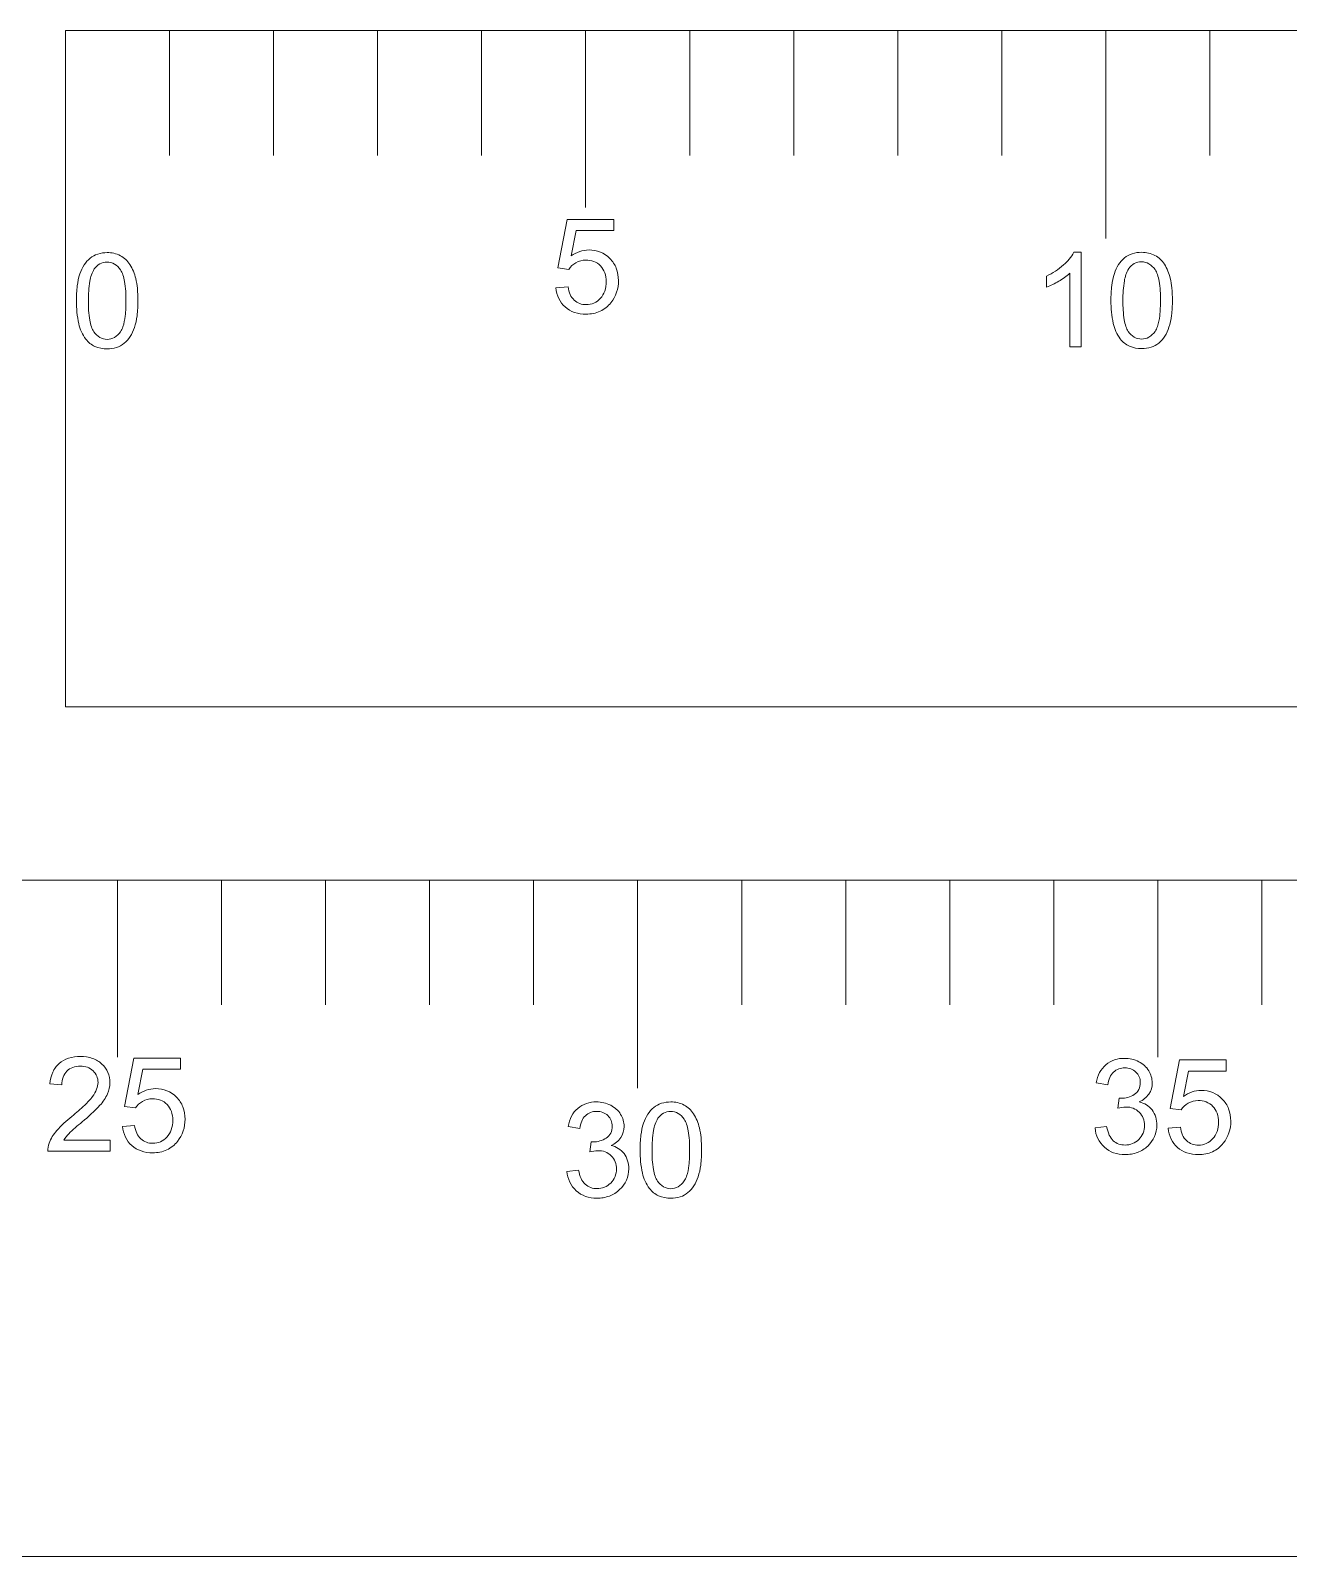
# Model space of a CAD drawing. Header units: centimetres. Extents: x -133 to 20, y 13 to 74.
# Drawn here: x -105.72 to -93.63, y 13.49 to 28.16 of the extents above; entities that cross this region are included whole.
import ezdxf

# ---------------------------------------------------------------- set-up
doc = ezdxf.new("R2010")
doc.units = ezdxf.units.CM
doc.header["$MEASUREMENT"] = 0
doc.layers.add('layer 1', color=7, linetype='Continuous')

msp = doc.modelspace()

# ---------------------------------------------------------------- linework, layer by layer
at = {"layer": 'layer 1', "color": 250, "lineweight": 9}
for points in [[(-4.38149, 21.65728), (-4.38149, 21.65728), (-4.38149, 28.15728), (-4.38149, 28.15728), (-4.38149, 28.15728), (-4.38149, 28.15728), (-105.38149, 28.15728), (-105.38149, 28.15728), (-105.38149, 28.15728), (-105.38149, 28.15728), (-105.38149, 21.65728), (-105.38149, 21.65728), (-105.38149, 21.65728), (-105.38149, 21.65728), (-4.38149, 21.65728), (-4.38149, 21.65728)], [(20.11852, 13.49227), (20.11852, 13.49227), (20.11852, 19.99227), (20.11852, 19.99227), (20.11852, 19.99227), (20.11852, 19.99227), (-129.88148, 19.99227), (-129.88148, 19.99227), (-129.88148, 19.99227), (-129.88148, 19.99227), (-129.88148, 13.49227), (-129.88148, 13.49227), (-129.88148, 13.49227), (-129.88148, 13.49227), (20.11852, 13.49227), (20.11852, 13.49227)]]:
    msp.add_open_spline(points, degree=3, knots=[0, 0, 0, 0, 0.2, 0.2, 0.2, 0.2, 0.4, 0.4, 0.4, 0.4, 0.6, 0.6, 0.6, 0.6, 1, 1, 1, 1], dxfattribs=at)
at = {"layer": 'layer 1', "color": 21, "lineweight": 9}
for points in [[(-104.38149, 28.15728), (-104.38149, 28.15728), (-104.38149, 26.95728), (-104.38149, 26.95728)], [(-103.38149, 28.15728), (-103.38149, 28.15728), (-103.38149, 26.95728), (-103.38149, 26.95728)], [(-102.38149, 28.15728), (-102.38149, 28.15728), (-102.38149, 26.95728), (-102.38149, 26.95728)], [(-101.38149, 28.15728), (-101.38149, 28.15728), (-101.38149, 26.95728), (-101.38149, 26.95728)], [(-100.38149, 28.15728), (-100.38149, 28.15728), (-100.38149, 26.45728), (-100.38149, 26.45728)], [(-99.38149, 28.15728), (-99.38149, 28.15728), (-99.38149, 26.95728), (-99.38149, 26.95728)], [(-98.38149, 28.15728), (-98.38149, 28.15728), (-98.38149, 26.95728), (-98.38149, 26.95728)], [(-97.38149, 28.15728), (-97.38149, 28.15728), (-97.38149, 26.95728), (-97.38149, 26.95728)], [(-96.38149, 28.15728), (-96.38149, 28.15728), (-96.38149, 26.95728), (-96.38149, 26.95728)], [(-95.38149, 28.15728), (-95.38149, 28.15728), (-95.38149, 26.15728), (-95.38149, 26.15728)], [(-94.38149, 28.15728), (-94.38149, 28.15728), (-94.38149, 26.95728), (-94.38149, 26.95728)], [(-104.88148, 19.99227), (-104.88148, 19.99227), (-104.88148, 18.29227), (-104.88148, 18.29227)], [(-103.88148, 19.99227), (-103.88148, 19.99227), (-103.88148, 18.79227), (-103.88148, 18.79227)], [(-102.88148, 19.99227), (-102.88148, 19.99227), (-102.88148, 18.79227), (-102.88148, 18.79227)], [(-101.88148, 19.99227), (-101.88148, 19.99227), (-101.88148, 18.79227), (-101.88148, 18.79227)], [(-100.88148, 19.99227), (-100.88148, 19.99227), (-100.88148, 18.79227), (-100.88148, 18.79227)], [(-99.88148, 19.99227), (-99.88148, 19.99227), (-99.88148, 17.99227), (-99.88148, 17.99227)], [(-98.88148, 19.99227), (-98.88148, 19.99227), (-98.88148, 18.79227), (-98.88148, 18.79227)], [(-97.88148, 19.99227), (-97.88148, 19.99227), (-97.88148, 18.79227), (-97.88148, 18.79227)], [(-96.88148, 19.99227), (-96.88148, 19.99227), (-96.88148, 18.79227), (-96.88148, 18.79227)], [(-95.88148, 19.99227), (-95.88148, 19.99227), (-95.88148, 18.79227), (-95.88148, 18.79227)], [(-94.88148, 19.99227), (-94.88148, 19.99227), (-94.88148, 18.29227), (-94.88148, 18.29227)], [(-93.88148, 19.99227), (-93.88148, 19.99227), (-93.88148, 18.79227), (-93.88148, 18.79227)]]:
    msp.add_open_spline(points, degree=3, dxfattribs=at)
at = {"layer": 'layer 1', "color": 242, "lineweight": 9}
for points in [[(-100.64736, 25.87585), (-100.64736, 25.87585), (-100.55963, 26.34141), (-100.55963, 26.34141)], [(-100.55963, 26.34141), (-100.55963, 26.34141), (-100.10927, 26.34141), (-100.10927, 26.34141)], [(-100.10927, 26.34141), (-100.10927, 26.34141), (-100.10927, 26.23504), (-100.10927, 26.23504)], [(-100.47122, 26.23504), (-100.47122, 26.23504), (-100.51957, 25.99121), (-100.51957, 25.99121)], [(-100.10927, 26.23504), (-100.10927, 26.23504), (-100.47122, 26.23504), (-100.47122, 26.23504)], [(-105.14473, 25.96956), (-105.16697, 25.95104), (-105.18622, 25.9292), (-105.2018, 25.90481)], [(-105.07108, 26.00937), (-105.09788, 26.00076), (-105.12285, 25.98727), (-105.14473, 25.96956)], [(-104.98033, 26.02275), (-105.0111, 26.02309), (-105.04172, 26.01858), (-105.07108, 26.00937)], [(-104.85255, 25.99305), (-104.89194, 26.0136), (-104.93591, 26.02382), (-104.98033, 26.02275)], [(-104.76206, 25.90809), (-104.78413, 25.94395), (-104.81537, 25.97328), (-104.85255, 25.99305)], [(-100.34896, 26.04854), (-100.41044, 26.04782), (-100.47013, 26.02776), (-100.51957, 25.99121)], [(-100.14864, 25.96565), (-100.20098, 26.01994), (-100.27356, 26.04997), (-100.34896, 26.04854)], [(-100.08708, 25.87188), (-100.10082, 25.9071), (-100.12179, 25.93904), (-100.14864, 25.96565)], [(-95.78856, 25.90402), (-95.74826, 25.93796), (-95.71475, 25.9792), (-95.68978, 26.02559)], [(-95.68978, 26.02559), (-95.68978, 26.02559), (-95.61795, 26.02559), (-95.61795, 26.02559)], [(-95.61795, 26.02559), (-95.61795, 26.02559), (-95.61795, 25.11589), (-95.61795, 25.11589)], [(-95.20212, 25.97241), (-95.22436, 25.95389), (-95.24361, 25.93204), (-95.25919, 25.90765)], [(-95.12847, 26.01221), (-95.15527, 26.00361), (-95.18024, 25.99011), (-95.20212, 25.97241)], [(-95.03773, 26.02559), (-95.06849, 26.02594), (-95.09912, 26.02142), (-95.12847, 26.01221)], [(-94.90994, 25.99589), (-94.94933, 26.01645), (-94.9933, 26.02667), (-95.03773, 26.02559)], [(-94.81945, 25.91093), (-94.84152, 25.9468), (-94.87276, 25.97613), (-94.90994, 25.99589)], [(-105.24281, 25.81829), (-105.25476, 25.78124), (-105.26297, 25.74309), (-105.26734, 25.70441)], [(-105.2018, 25.90481), (-105.21898, 25.87777), (-105.23275, 25.84871), (-105.24281, 25.81829)], [(-105.10398, 25.86595), (-105.1258, 25.82991), (-105.14018, 25.78987), (-105.14628, 25.74818)], [(-104.98172, 25.93088), (-105.03091, 25.93166), (-105.07707, 25.90715), (-105.10398, 25.86595)], [(-104.91005, 25.91232), (-104.93187, 25.92475), (-104.9566, 25.93116), (-104.98172, 25.93088)], [(-104.85186, 25.85697), (-104.86694, 25.87948), (-104.88682, 25.89838), (-104.91005, 25.91232)], [(-104.82879, 25.81047), (-104.83432, 25.82695), (-104.84208, 25.8426), (-104.85186, 25.85697)], [(-104.8124, 25.74551), (-104.81608, 25.76757), (-104.82156, 25.7893), (-104.82879, 25.81047)], [(-104.70542, 25.77339), (-104.71709, 25.821), (-104.7362, 25.86645), (-104.76206, 25.90809)], [(-100.54306, 25.86204), (-100.54306, 25.86204), (-100.64736, 25.87585), (-100.64736, 25.87585)], [(-100.47605, 25.92559), (-100.50325, 25.9102), (-100.52625, 25.88838), (-100.54306, 25.86204)], [(-100.37866, 25.95045), (-100.41275, 25.95092), (-100.44636, 25.94234), (-100.47605, 25.92559)], [(-100.23844, 25.8952), (-100.2753, 25.93255), (-100.32622, 25.95262), (-100.37866, 25.95045)], [(-100.19803, 25.82975), (-100.20667, 25.8542), (-100.22045, 25.87652), (-100.23844, 25.8952)], [(-100.18456, 25.74461), (-100.18411, 25.77356), (-100.18867, 25.80236), (-100.19803, 25.82975)], [(-100.06645, 25.75428), (-100.06592, 25.79443), (-100.07292, 25.83432), (-100.08708, 25.87188)], [(-95.95157, 25.79765), (-95.8924, 25.82508), (-95.8375, 25.86091), (-95.78856, 25.90402)], [(-95.83484, 25.74723), (-95.79696, 25.76919), (-95.76154, 25.79513), (-95.72915, 25.82459)], [(-95.72915, 25.11589), (-95.72915, 25.11589), (-95.72915, 25.82459), (-95.72915, 25.82459)], [(-95.30021, 25.82114), (-95.31215, 25.78409), (-95.32037, 25.74593), (-95.32473, 25.70725)], [(-95.25919, 25.90765), (-95.27637, 25.88061), (-95.29014, 25.85155), (-95.30021, 25.82114)], [(-95.16137, 25.8688), (-95.18319, 25.83276), (-95.19757, 25.79271), (-95.20367, 25.75103)], [(-95.03911, 25.93373), (-95.0883, 25.9345), (-95.13446, 25.90999), (-95.16137, 25.8688)], [(-94.96744, 25.91516), (-94.98926, 25.92759), (-95.014, 25.934), (-95.03911, 25.93373)], [(-94.90925, 25.85982), (-94.92434, 25.88232), (-94.94421, 25.90122), (-94.96744, 25.91516)], [(-94.88618, 25.81331), (-94.89171, 25.8298), (-94.89947, 25.84544), (-94.90925, 25.85982)], [(-94.86979, 25.74835), (-94.87347, 25.77042), (-94.87895, 25.79214), (-94.88618, 25.81331)], [(-94.76281, 25.77624), (-94.77448, 25.82384), (-94.79359, 25.8693), (-94.81945, 25.91093)], [(-105.26734, 25.70441), (-105.27293, 25.65646), (-105.27559, 25.60822), (-105.27528, 25.55996)], [(-105.14628, 25.74818), (-105.15672, 25.686), (-105.16151, 25.623), (-105.16062, 25.55996)], [(-104.79936, 25.55996), (-104.79844, 25.62206), (-104.80281, 25.68413), (-104.8124, 25.7455)], [(-104.68988, 25.68066), (-104.6926, 25.71194), (-104.6978, 25.74294), (-104.70542, 25.77339)], [(-104.6847, 25.55996), (-104.68449, 25.60025), (-104.68622, 25.64053), (-104.68988, 25.68066)], [(-100.66739, 25.68452), (-100.66739, 25.68452), (-100.55065, 25.69419), (-100.55065, 25.69419)], [(-100.66739, 25.68452), (-100.66426, 25.64863), (-100.65479, 25.61358), (-100.63941, 25.581)], [(-100.55065, 25.69419), (-100.54727, 25.66846), (-100.54024, 25.64334), (-100.52976, 25.61959)], [(-100.19855, 25.65344), (-100.18884, 25.68284), (-100.18411, 25.71365), (-100.18456, 25.74461)], [(-100.13828, 25.54154), (-100.09013, 25.60183), (-100.0647, 25.67714), (-100.06645, 25.75428)], [(-95.95157, 25.69059), (-95.95157, 25.69059), (-95.95157, 25.79765), (-95.95157, 25.79765)], [(-95.95157, 25.69059), (-95.91107, 25.70601), (-95.87201, 25.72496), (-95.83484, 25.74723)], [(-95.32473, 25.70725), (-95.33033, 25.65931), (-95.33298, 25.61107), (-95.33267, 25.5628)], [(-95.20367, 25.75103), (-95.21411, 25.68884), (-95.2189, 25.62585), (-95.21801, 25.5628)], [(-94.85675, 25.5628), (-94.85584, 25.62491), (-94.8602, 25.68698), (-94.86979, 25.74834)], [(-94.74727, 25.68351), (-94.74999, 25.71478), (-94.75519, 25.74579), (-94.76281, 25.77624)], [(-94.74209, 25.5628), (-94.74189, 25.60309), (-94.74361, 25.64337), (-94.74727, 25.6835)], [(-105.27528, 25.55996), (-105.27647, 25.48595), (-105.269, 25.41205), (-105.253, 25.33978)], [(-105.16062, 25.55996), (-105.16152, 25.49765), (-105.15719, 25.43538), (-105.14767, 25.3738)], [(-104.80686, 25.41334), (-104.80151, 25.46202), (-104.799, 25.51098), (-104.79936, 25.55995)], [(-104.69299, 25.41585), (-104.68717, 25.46366), (-104.6844, 25.51179), (-104.6847, 25.55995)], [(-100.63941, 25.581), (-100.62463, 25.55042), (-100.60384, 25.52314), (-100.57828, 25.50078)], [(-100.52976, 25.61959), (-100.52069, 25.59922), (-100.50759, 25.58089), (-100.49125, 25.56571)], [(-100.49125, 25.56571), (-100.45987, 25.53738), (-100.41886, 25.52206), (-100.37659, 25.52289)], [(-100.37659, 25.52289), (-100.32464, 25.52214), (-100.27495, 25.54408), (-100.24051, 25.58298)], [(-100.24138, 25.45917), (-100.20095, 25.47803), (-100.16561, 25.50627), (-100.13828, 25.54154)], [(-100.24051, 25.58298), (-100.22172, 25.60325), (-100.20742, 25.62726), (-100.19855, 25.65344)], [(-95.33267, 25.5628), (-95.33386, 25.48879), (-95.32639, 25.4149), (-95.31039, 25.34263)], [(-95.21801, 25.5628), (-95.21891, 25.5005), (-95.21458, 25.43823), (-95.20506, 25.37665)], [(-94.86426, 25.41619), (-94.8589, 25.46487), (-94.85639, 25.51382), (-94.85675, 25.56279)], [(-94.75038, 25.41869), (-94.74456, 25.4665), (-94.74179, 25.51463), (-94.74209, 25.56279)], [(-105.14767, 25.3738), (-105.14403, 25.35172), (-105.13861, 25.32997), (-105.13148, 25.30877)], [(-104.82908, 25.30906), (-104.81792, 25.34291), (-104.81047, 25.37788), (-104.80686, 25.41334)], [(-104.71785, 25.30231), (-104.70588, 25.33926), (-104.69755, 25.37728), (-104.69299, 25.41585)], [(-100.57828, 25.50078), (-100.55212, 25.4777), (-100.52163, 25.46006), (-100.48857, 25.44889)], [(-100.48857, 25.44889), (-100.45245, 25.43702), (-100.41461, 25.43122), (-100.37659, 25.43171)], [(-100.37659, 25.43171), (-100.33006, 25.43091), (-100.28391, 25.44028), (-100.24138, 25.45917)], [(-95.20506, 25.37665), (-95.20142, 25.35457), (-95.196, 25.33282), (-95.18887, 25.31161)], [(-94.88648, 25.3119), (-94.87531, 25.34576), (-94.86786, 25.38072), (-94.86426, 25.41619)], [(-94.77524, 25.30515), (-94.76327, 25.3421), (-94.75494, 25.38013), (-94.75038, 25.41869)], [(-105.253, 25.33978), (-105.24167, 25.286), (-105.21888, 25.23528), (-105.18617, 25.1911)], [(-105.13148, 25.30877), (-105.12605, 25.29231), (-105.11842, 25.27666), (-105.10881, 25.26225)], [(-105.10881, 25.26225), (-105.09366, 25.24002), (-105.07386, 25.22134), (-105.05079, 25.20751)], [(-104.90988, 25.20733), (-104.88663, 25.2213), (-104.8668, 25.2403), (-104.85186, 25.26294)], [(-104.85186, 25.26294), (-104.84221, 25.27721), (-104.83455, 25.29272), (-104.82908, 25.30906)], [(-104.75835, 25.2158), (-104.74121, 25.24279), (-104.7276, 25.27186), (-104.71785, 25.30231)], [(-95.31039, 25.34263), (-95.29906, 25.28884), (-95.27627, 25.23813), (-95.24357, 25.19395)], [(-95.18887, 25.31161), (-95.18344, 25.29515), (-95.17582, 25.27951), (-95.1662, 25.26509)], [(-95.1662, 25.26509), (-95.15105, 25.24286), (-95.13125, 25.22419), (-95.10818, 25.21035)], [(-94.96727, 25.21018), (-94.94402, 25.22415), (-94.92419, 25.24315), (-94.90925, 25.26578)], [(-94.90925, 25.26578), (-94.8996, 25.28005), (-94.89194, 25.29557), (-94.88648, 25.3119)], [(-94.81574, 25.21864), (-94.7986, 25.24563), (-94.78499, 25.2747), (-94.77524, 25.30515)], [(-105.18617, 25.1911), (-105.16255, 25.16102), (-105.13205, 25.13703), (-105.09724, 25.12117)], [(-105.09724, 25.12117), (-105.06039, 25.10512), (-105.02052, 25.09717), (-104.98033, 25.09785)], [(-105.05079, 25.20751), (-105.02936, 25.19521), (-105.00504, 25.18884), (-104.98033, 25.18903)], [(-104.98033, 25.18903), (-104.95564, 25.18878), (-104.93133, 25.19509), (-104.90988, 25.20733)], [(-104.98033, 25.09785), (-104.94949, 25.09752), (-104.91878, 25.10203), (-104.88933, 25.11124)], [(-104.88933, 25.11124), (-104.86257, 25.11975), (-104.83767, 25.13325), (-104.81594, 25.15104)], [(-104.81594, 25.15104), (-104.79345, 25.16945), (-104.77401, 25.19131), (-104.75835, 25.2158)], [(-95.61795, 25.11589), (-95.61795, 25.11589), (-95.72915, 25.11589), (-95.72915, 25.11589)], [(-95.24357, 25.19395), (-95.21994, 25.16386), (-95.18944, 25.13988), (-95.15463, 25.12401)], [(-95.15463, 25.12401), (-95.11778, 25.10796), (-95.07791, 25.10001), (-95.03773, 25.1007)], [(-95.10818, 25.21035), (-95.08675, 25.19806), (-95.06243, 25.19168), (-95.03773, 25.19187)], [(-95.03773, 25.19187), (-95.01303, 25.19162), (-94.98872, 25.19794), (-94.96727, 25.21018)], [(-95.03773, 25.1007), (-95.00688, 25.10036), (-94.97617, 25.10488), (-94.94672, 25.11408)], [(-94.94672, 25.11408), (-94.91996, 25.12259), (-94.89506, 25.1361), (-94.87333, 25.15388)], [(-94.87333, 25.15388), (-94.85084, 25.17229), (-94.8314, 25.19415), (-94.81574, 25.21864)], [(-105.44253, 18.22999), (-105.46831, 18.20721), (-105.48885, 18.17911), (-105.50271, 18.14762)], [(-105.35273, 18.28007), (-105.38572, 18.26957), (-105.41626, 18.25254), (-105.44253, 18.22999)], [(-105.31077, 18.19312), (-105.332, 18.18523), (-105.35126, 18.17283), (-105.36724, 18.15677)], [(-105.236, 18.29699), (-105.27556, 18.29755), (-105.31496, 18.29184), (-105.35273, 18.28007)], [(-105.23876, 18.20513), (-105.26329, 18.20549), (-105.28768, 18.20143), (-105.31077, 18.19312)], [(-105.16977, 18.19373), (-105.19191, 18.20161), (-105.21527, 18.20547), (-105.23876, 18.20513)], [(-105.11987, 18.27886), (-105.15727, 18.29145), (-105.19654, 18.29758), (-105.236, 18.29699)], [(-105.11581, 18.15954), (-105.13117, 18.17463), (-105.14957, 18.18628), (-105.16977, 18.19373)], [(-105.03016, 18.22447), (-105.05587, 18.24875), (-105.08645, 18.26729), (-105.11987, 18.27886)], [(-104.95349, 18.04488), (-104.95199, 18.11299), (-104.97993, 18.17843), (-105.03016, 18.22447)], [(-104.81258, 17.81624), (-104.81258, 17.81624), (-104.72485, 18.2818), (-104.72485, 18.2818)], [(-104.72485, 18.2818), (-104.72485, 18.2818), (-104.27449, 18.2818), (-104.27449, 18.2818)], [(-104.27449, 18.2818), (-104.27449, 18.2818), (-104.27449, 18.17542), (-104.27449, 18.17542)], [(-95.38182, 18.21729), (-95.40609, 18.19648), (-95.42626, 18.17133), (-95.44131, 18.14312)], [(-95.20222, 18.27946), (-95.26771, 18.28161), (-95.33167, 18.25946), (-95.38182, 18.21729)], [(-95.19946, 18.18828), (-95.23967, 18.18937), (-95.27867, 18.17447), (-95.30791, 18.14684)], [(-95.06546, 18.24699), (-95.10763, 18.26904), (-95.15464, 18.2802), (-95.20222, 18.27946)], [(-95.0924, 18.14753), (-95.12107, 18.17509), (-95.15972, 18.1898), (-95.19946, 18.18828)], [(-94.96945, 18.15996), (-94.99228, 18.19772), (-95.02565, 18.22797), (-95.06546, 18.24699)], [(-94.76222, 17.7987), (-94.76222, 17.7987), (-94.6745, 18.26426), (-94.6745, 18.26426)], [(-94.6745, 18.26426), (-94.6745, 18.26426), (-94.22414, 18.26426), (-94.22414, 18.26426)], [(-94.22414, 18.26426), (-94.22414, 18.26426), (-94.22414, 18.15789), (-94.22414, 18.15789)], [(-105.50271, 18.14762), (-105.51809, 18.11195), (-105.5274, 18.07395), (-105.53025, 18.0352)], [(-105.40333, 18.09944), (-105.41182, 18.07503), (-105.41597, 18.04931), (-105.41559, 18.02346)], [(-105.36724, 18.15677), (-105.38335, 18.14056), (-105.39567, 18.12098), (-105.40333, 18.09944)], [(-105.06815, 18.04764), (-105.06737, 18.09002), (-105.08471, 18.13073), (-105.11581, 18.15954)], [(-105.0811, 17.98245), (-105.07279, 18.00319), (-105.06839, 18.02529), (-105.06815, 18.04764)], [(-104.97628, 17.9385), (-104.96143, 17.97201), (-104.95367, 18.00822), (-104.95349, 18.04488)], [(-104.63644, 18.17542), (-104.63644, 18.17542), (-104.68479, 17.93159), (-104.68479, 17.93159)], [(-104.27449, 18.17542), (-104.27449, 18.17542), (-104.63644, 18.17542), (-104.63644, 18.17542)], [(-95.44131, 18.14312), (-95.4575, 18.11225), (-95.46866, 18.079), (-95.47438, 18.04461)], [(-95.36317, 18.02458), (-95.36317, 18.02458), (-95.47438, 18.04461), (-95.47438, 18.04461)], [(-95.34331, 18.09607), (-95.35312, 18.07324), (-95.3598, 18.04919), (-95.36317, 18.02458)], [(-95.30791, 18.14684), (-95.32301, 18.13247), (-95.33505, 18.1152), (-95.34331, 18.09607)], [(-95.05095, 18.04668), (-95.05003, 18.08462), (-95.06507, 18.1212), (-95.0924, 18.14753)], [(-95.06537, 17.97925), (-95.05534, 18.00028), (-95.0504, 18.02338), (-95.05095, 18.04668)], [(-94.93629, 18.04392), (-94.93617, 18.08495), (-94.94767, 18.12518), (-94.96945, 18.15996)], [(-94.96806, 17.93685), (-94.94702, 17.96857), (-94.93596, 18.00586), (-94.93629, 18.04392)], [(-94.58609, 18.15789), (-94.58609, 18.15789), (-94.63444, 17.91406), (-94.63444, 17.91406)], [(-94.22414, 18.15789), (-94.22414, 18.15789), (-94.58609, 18.15789), (-94.58609, 18.15789)], [(-105.41559, 18.02346), (-105.41559, 18.02346), (-105.53025, 18.0352), (-105.53025, 18.0352)], [(-105.19593, 17.83031), (-105.16836, 17.85596), (-105.14295, 17.88382), (-105.11995, 17.91363)], [(-105.11995, 17.91364), (-105.10402, 17.93476), (-105.09095, 17.9579), (-105.0811, 17.98245)], [(-105.05019, 17.82798), (-105.01971, 17.86056), (-104.99475, 17.89789), (-104.97628, 17.9385)], [(-104.51418, 17.98893), (-104.57566, 17.98821), (-104.63535, 17.96815), (-104.68479, 17.93159)], [(-104.40366, 17.83558), (-104.44052, 17.87294), (-104.49144, 17.893), (-104.54388, 17.89084)], [(-104.31386, 17.90604), (-104.3662, 17.96033), (-104.43878, 17.99036), (-104.51418, 17.98893)], [(-104.2523, 17.81227), (-104.26604, 17.84749), (-104.28701, 17.87943), (-104.31386, 17.90604)], [(-95.26646, 17.7994), (-95.26646, 17.7994), (-95.25403, 17.89679), (-95.25403, 17.89679)], [(-95.25403, 17.89679), (-95.25403, 17.89679), (-95.23607, 17.89541), (-95.23607, 17.89541)], [(-95.23607, 17.89541), (-95.19079, 17.89466), (-95.1463, 17.9074), (-95.10828, 17.93202)], [(-95.10828, 17.93202), (-95.09001, 17.94363), (-95.07518, 17.95994), (-95.06537, 17.97925)], [(-95.06131, 17.86087), (-95.02366, 17.87685), (-94.99132, 17.9032), (-94.96806, 17.93685)], [(-94.46383, 17.97139), (-94.52531, 17.97067), (-94.585, 17.95061), (-94.63444, 17.91406)], [(-94.26351, 17.8885), (-94.31585, 17.94279), (-94.38843, 17.97282), (-94.46383, 17.97139)], [(-105.31958, 17.72161), (-105.27702, 17.75629), (-105.23578, 17.79255), (-105.19593, 17.83031)], [(-105.2208, 17.66842), (-105.16033, 17.71762), (-105.10332, 17.77094), (-105.05019, 17.82798)], [(-104.70827, 17.80243), (-104.70827, 17.80243), (-104.81258, 17.81624), (-104.81258, 17.81624)], [(-104.64127, 17.86597), (-104.66847, 17.85059), (-104.69147, 17.82877), (-104.70827, 17.80243)], [(-104.54388, 17.89084), (-104.57797, 17.89131), (-104.61158, 17.88273), (-104.64127, 17.86597)], [(-104.36325, 17.77013), (-104.37189, 17.79459), (-104.38567, 17.81691), (-104.40366, 17.83558)], [(-104.34978, 17.685), (-104.34933, 17.71394), (-104.35388, 17.74274), (-104.36325, 17.77013)], [(-104.23166, 17.69467), (-104.23114, 17.73481), (-104.23814, 17.7747), (-104.2523, 17.81227)], [(-100.45731, 17.79842), (-100.48158, 17.77761), (-100.50175, 17.75246), (-100.5168, 17.72425)], [(-100.27772, 17.86058), (-100.3432, 17.86273), (-100.40717, 17.84059), (-100.45731, 17.79842)], [(-100.27495, 17.76941), (-100.31516, 17.7705), (-100.35417, 17.75559), (-100.3834, 17.72796)], [(-100.14095, 17.82812), (-100.18312, 17.85017), (-100.23014, 17.86133), (-100.27772, 17.86058)], [(-100.16789, 17.72865), (-100.19656, 17.75622), (-100.23521, 17.77093), (-100.27495, 17.76941)], [(-100.04494, 17.74109), (-100.06777, 17.77884), (-100.10114, 17.80909), (-100.14095, 17.82812)], [(-99.7272, 17.8074), (-99.74944, 17.78888), (-99.76869, 17.76703), (-99.78427, 17.74264)], [(-99.65355, 17.8472), (-99.68035, 17.8386), (-99.70532, 17.8251), (-99.7272, 17.8074)], [(-99.56418, 17.76872), (-99.61338, 17.76949), (-99.65954, 17.74498), (-99.68645, 17.70379)], [(-99.5628, 17.86058), (-99.59357, 17.86093), (-99.62419, 17.85641), (-99.65355, 17.8472)], [(-99.49252, 17.75015), (-99.51434, 17.76258), (-99.53907, 17.76899), (-99.56418, 17.76872)], [(-99.43502, 17.83088), (-99.47441, 17.85144), (-99.51838, 17.86166), (-99.5628, 17.86058)], [(-99.43433, 17.69481), (-99.44941, 17.71731), (-99.46928, 17.73621), (-99.49252, 17.75015)], [(-99.34453, 17.74592), (-99.3666, 17.78179), (-99.39783, 17.81112), (-99.43502, 17.83088)], [(-99.28789, 17.61123), (-99.29956, 17.65883), (-99.31867, 17.70429), (-99.34453, 17.74592)], [(-95.18772, 17.81114), (-95.21436, 17.81053), (-95.24081, 17.80658), (-95.26646, 17.79939)], [(-95.06062, 17.7614), (-95.0943, 17.79483), (-95.1403, 17.81283), (-95.18772, 17.81114)], [(-94.93698, 17.78351), (-94.96774, 17.82344), (-95.0119, 17.85092), (-95.06131, 17.86087)], [(-95.0102, 17.635), (-95.00857, 17.68234), (-95.02686, 17.72819), (-95.06062, 17.7614)], [(-94.89208, 17.63776), (-94.8902, 17.69002), (-94.90602, 17.74137), (-94.93698, 17.78351)], [(-94.65792, 17.78489), (-94.65792, 17.78489), (-94.76222, 17.7987), (-94.76222, 17.7987)], [(-94.59092, 17.84844), (-94.61812, 17.83305), (-94.64112, 17.81123), (-94.65792, 17.78489)], [(-94.49353, 17.8733), (-94.52762, 17.87377), (-94.56123, 17.86519), (-94.59092, 17.84844)], [(-94.35331, 17.81804), (-94.39017, 17.8554), (-94.44109, 17.87547), (-94.49353, 17.8733)], [(-94.3129, 17.7526), (-94.32154, 17.77705), (-94.33531, 17.79937), (-94.35331, 17.81804)], [(-94.29943, 17.66746), (-94.29898, 17.69641), (-94.30353, 17.72521), (-94.3129, 17.7526)], [(-94.20195, 17.79473), (-94.21569, 17.82995), (-94.23666, 17.86189), (-94.26351, 17.8885)], [(-94.18131, 17.67713), (-94.18079, 17.71728), (-94.18779, 17.75716), (-94.20195, 17.79473)], [(-105.31958, 17.72161), (-105.37213, 17.68045), (-105.4209, 17.63468), (-105.46532, 17.58484)], [(-105.2208, 17.66842), (-105.26555, 17.63215), (-105.30865, 17.5939), (-105.34997, 17.55376)], [(-104.83261, 17.62491), (-104.83261, 17.62491), (-104.71587, 17.63458), (-104.71587, 17.63458)], [(-104.83261, 17.62491), (-104.82948, 17.58902), (-104.82001, 17.55396), (-104.80463, 17.52138)], [(-104.71587, 17.63458), (-104.71249, 17.60884), (-104.70545, 17.58372), (-104.69498, 17.55998)], [(-104.36377, 17.59382), (-104.35406, 17.62322), (-104.34933, 17.65404), (-104.34978, 17.685)], [(-104.3035, 17.48192), (-104.25534, 17.54222), (-104.22992, 17.61752), (-104.23166, 17.69467)], [(-100.5168, 17.72425), (-100.53299, 17.69338), (-100.54415, 17.66012), (-100.54987, 17.62573)], [(-100.43866, 17.6057), (-100.43866, 17.6057), (-100.54987, 17.62573), (-100.54987, 17.62573)], [(-100.4188, 17.67719), (-100.42861, 17.65437), (-100.43529, 17.63032), (-100.43866, 17.6057)], [(-100.3834, 17.72796), (-100.3985, 17.7136), (-100.41055, 17.69633), (-100.4188, 17.67719)], [(-100.12645, 17.62781), (-100.12552, 17.66574), (-100.14056, 17.70233), (-100.16789, 17.72865)], [(-100.14086, 17.56037), (-100.13083, 17.58141), (-100.12589, 17.60451), (-100.12645, 17.6278)], [(-100.01178, 17.62504), (-100.01167, 17.66608), (-100.02316, 17.70631), (-100.04494, 17.74109)], [(-100.04356, 17.51798), (-100.02252, 17.54969), (-100.01145, 17.58698), (-100.01178, 17.62504)], [(-99.82528, 17.65613), (-99.83723, 17.61908), (-99.84544, 17.58092), (-99.8498, 17.54224)], [(-99.78427, 17.74264), (-99.80145, 17.7156), (-99.81522, 17.68654), (-99.82528, 17.65613)], [(-99.68645, 17.70379), (-99.70827, 17.66775), (-99.72265, 17.6277), (-99.72875, 17.58602)], [(-99.41126, 17.6483), (-99.41679, 17.66479), (-99.42455, 17.68043), (-99.43433, 17.69481)], [(-99.39487, 17.58334), (-99.39855, 17.60541), (-99.40403, 17.62713), (-99.41126, 17.6483)], [(-99.27235, 17.5185), (-99.27507, 17.54977), (-99.28027, 17.58078), (-99.28789, 17.61123)], [(-95.48543, 17.61013), (-95.48543, 17.61013), (-95.37422, 17.62464), (-95.37422, 17.62464)], [(-95.48543, 17.61013), (-95.48049, 17.53935), (-95.4483, 17.47324), (-95.39563, 17.42571)], [(-95.37422, 17.62464), (-95.36912, 17.59642), (-95.3606, 17.56894), (-95.34883, 17.54279)], [(-95.06477, 17.50031), (-95.0288, 17.53577), (-95.00906, 17.5845), (-95.0102, 17.635)], [(-94.97912, 17.43676), (-94.92272, 17.48825), (-94.89105, 17.5614), (-94.89208, 17.63776)], [(-94.78226, 17.60737), (-94.78226, 17.60737), (-94.66552, 17.61704), (-94.66552, 17.61704)], [(-94.78226, 17.60737), (-94.77913, 17.57148), (-94.76966, 17.53643), (-94.75428, 17.50385)], [(-94.66552, 17.61704), (-94.66214, 17.59131), (-94.6551, 17.56619), (-94.64463, 17.54244)], [(-94.31342, 17.57629), (-94.30371, 17.60569), (-94.29898, 17.6365), (-94.29943, 17.66746)], [(-94.25315, 17.46439), (-94.20499, 17.52468), (-94.17957, 17.59999), (-94.18131, 17.67713)], [(-105.53854, 17.46396), (-105.5478, 17.4395), (-105.55203, 17.41343), (-105.55097, 17.38729)], [(-105.46532, 17.58484), (-105.49654, 17.54909), (-105.52131, 17.50819), (-105.53854, 17.46396)], [(-105.34997, 17.55376), (-105.36767, 17.53566), (-105.38341, 17.51575), (-105.39694, 17.49436)], [(-105.39694, 17.49436), (-105.39694, 17.49436), (-104.9521, 17.49436), (-104.9521, 17.49436)], [(-104.9521, 17.49436), (-104.9521, 17.49436), (-104.9521, 17.38729), (-104.9521, 17.38729)], [(-104.80463, 17.52138), (-104.78985, 17.49081), (-104.76906, 17.46353), (-104.7435, 17.44117)], [(-104.69498, 17.55998), (-104.68591, 17.5396), (-104.67281, 17.52128), (-104.65647, 17.5061)], [(-104.65647, 17.5061), (-104.62508, 17.47776), (-104.58408, 17.46245), (-104.54181, 17.46327)], [(-104.54181, 17.46327), (-104.48986, 17.46252), (-104.44017, 17.48447), (-104.40573, 17.52337)], [(-104.40659, 17.39955), (-104.36617, 17.41842), (-104.33083, 17.44666), (-104.3035, 17.48192)], [(-104.40573, 17.52337), (-104.38694, 17.54364), (-104.37264, 17.56765), (-104.36377, 17.59382)], [(-100.34196, 17.38052), (-100.34196, 17.38052), (-100.32952, 17.47792), (-100.32952, 17.47792)], [(-100.32952, 17.47792), (-100.32952, 17.47792), (-100.31156, 17.47653), (-100.31156, 17.47653)], [(-100.31156, 17.47653), (-100.26628, 17.47579), (-100.2218, 17.48853), (-100.18378, 17.51314)], [(-100.18378, 17.51314), (-100.1655, 17.52476), (-100.15068, 17.54107), (-100.14086, 17.56037)], [(-100.13681, 17.442), (-100.09915, 17.45798), (-100.06682, 17.48433), (-100.04356, 17.51798)], [(-99.8498, 17.54224), (-99.8554, 17.4943), (-99.85806, 17.44606), (-99.85775, 17.39779)], [(-99.72875, 17.58602), (-99.73918, 17.52383), (-99.74398, 17.46084), (-99.74309, 17.39779)], [(-99.38183, 17.39779), (-99.38091, 17.4599), (-99.38527, 17.52197), (-99.39487, 17.58333)], [(-99.26717, 17.39779), (-99.26696, 17.43808), (-99.26869, 17.47836), (-99.27235, 17.51849)], [(-95.34883, 17.54279), (-95.33963, 17.5221), (-95.32643, 17.50343), (-95.30998, 17.48787)], [(-95.30998, 17.48787), (-95.27914, 17.46015), (-95.23884, 17.44532), (-95.19739, 17.44643)], [(-95.19739, 17.44643), (-95.14764, 17.44531), (-95.09964, 17.46481), (-95.06477, 17.50031)], [(-94.75428, 17.50385), (-94.7395, 17.47327), (-94.71871, 17.44599), (-94.69315, 17.42363)], [(-94.64463, 17.54244), (-94.63556, 17.52207), (-94.62246, 17.50374), (-94.60612, 17.48856)], [(-94.60612, 17.48856), (-94.57473, 17.46023), (-94.53373, 17.44491), (-94.49146, 17.44574)], [(-94.49146, 17.44574), (-94.43951, 17.44499), (-94.38982, 17.46693), (-94.35538, 17.50583)], [(-94.35624, 17.38202), (-94.31582, 17.40088), (-94.28048, 17.42912), (-94.25315, 17.46439)], [(-94.35538, 17.50583), (-94.33659, 17.5261), (-94.32229, 17.55011), (-94.31342, 17.57629)], [(-104.9521, 17.38729), (-104.9521, 17.38729), (-105.55097, 17.38729), (-105.55097, 17.38729)], [(-104.7435, 17.44117), (-104.71734, 17.41809), (-104.68684, 17.40045), (-104.65379, 17.38928)], [(-104.65379, 17.38928), (-104.61767, 17.37741), (-104.57983, 17.3716), (-104.54181, 17.3721)], [(-104.54181, 17.3721), (-104.49527, 17.37129), (-104.44913, 17.38066), (-104.40659, 17.39955)], [(-100.26321, 17.39226), (-100.28985, 17.39166), (-100.3163, 17.38771), (-100.34196, 17.38052)], [(-100.13612, 17.34253), (-100.16979, 17.37595), (-100.2158, 17.39395), (-100.26321, 17.39226)], [(-100.01247, 17.36463), (-100.04324, 17.40457), (-100.08739, 17.43204), (-100.13681, 17.442)], [(-100.08569, 17.21613), (-100.08406, 17.26346), (-100.10235, 17.30931), (-100.13611, 17.34253)], [(-99.96758, 17.21889), (-99.96569, 17.27114), (-99.98151, 17.3225), (-100.01247, 17.36463)], [(-99.85775, 17.39779), (-99.85894, 17.32378), (-99.85146, 17.24989), (-99.83547, 17.17762)], [(-99.74309, 17.39779), (-99.74399, 17.33549), (-99.73966, 17.27322), (-99.73013, 17.21164)], [(-99.38933, 17.25118), (-99.38398, 17.29986), (-99.38147, 17.34881), (-99.38183, 17.39778)], [(-99.27546, 17.25368), (-99.26964, 17.30149), (-99.26687, 17.34962), (-99.26717, 17.39778)], [(-95.39563, 17.42571), (-95.36982, 17.40217), (-95.33959, 17.384), (-95.3067, 17.37226)], [(-95.3067, 17.37226), (-95.27179, 17.36013), (-95.23504, 17.35414), (-95.19808, 17.35456)], [(-95.19808, 17.35456), (-95.15679, 17.35407), (-95.11574, 17.36106), (-95.07694, 17.3752)], [(-95.07694, 17.3752), (-95.0405, 17.38888), (-95.00722, 17.40982), (-94.97912, 17.43676)], [(-94.69315, 17.42363), (-94.66699, 17.40055), (-94.63649, 17.38291), (-94.60344, 17.37174)], [(-94.60344, 17.37174), (-94.56732, 17.35987), (-94.52948, 17.35407), (-94.49146, 17.35456)], [(-94.49146, 17.35456), (-94.44492, 17.35376), (-94.39878, 17.36313), (-94.35624, 17.38202)], [(-100.56092, 17.19126), (-100.56092, 17.19126), (-100.44971, 17.20576), (-100.44971, 17.20576)], [(-100.56092, 17.19126), (-100.55598, 17.12048), (-100.5238, 17.05437), (-100.47112, 17.00683)], [(-100.44971, 17.20576), (-100.44461, 17.17755), (-100.43609, 17.15006), (-100.42433, 17.12391)], [(-100.14026, 17.08143), (-100.10429, 17.11689), (-100.08455, 17.16563), (-100.08569, 17.21612)], [(-100.05461, 17.01788), (-99.99822, 17.06938), (-99.96654, 17.14253), (-99.96758, 17.21889)], [(-99.83547, 17.17762), (-99.82414, 17.12383), (-99.80135, 17.07312), (-99.76864, 17.02894)], [(-99.73013, 17.21164), (-99.7265, 17.18956), (-99.72108, 17.16781), (-99.71395, 17.1466)], [(-99.41155, 17.14689), (-99.40039, 17.18075), (-99.39294, 17.21571), (-99.38933, 17.25118)], [(-99.30032, 17.14014), (-99.28835, 17.17709), (-99.28002, 17.21512), (-99.27546, 17.25368)], [(-100.42433, 17.12391), (-100.41512, 17.10322), (-100.40192, 17.08456), (-100.38547, 17.069)], [(-100.38547, 17.069), (-100.35463, 17.04128), (-100.31433, 17.02645), (-100.27288, 17.02755)], [(-100.27288, 17.02755), (-100.22313, 17.02644), (-100.17513, 17.04594), (-100.14026, 17.08143)], [(-100.15243, 16.95632), (-100.11599, 16.97), (-100.08271, 16.99095), (-100.05461, 17.01788)], [(-99.76864, 17.02894), (-99.74502, 16.99885), (-99.71452, 16.97487), (-99.67971, 16.959)], [(-99.71395, 17.1466), (-99.70852, 17.13014), (-99.70089, 17.1145), (-99.69128, 17.10008)], [(-99.69128, 17.10008), (-99.67613, 17.07785), (-99.65633, 17.05918), (-99.63326, 17.04534)], [(-99.63326, 17.04534), (-99.61183, 17.03305), (-99.58751, 17.02667), (-99.5628, 17.02686)], [(-99.5628, 17.02686), (-99.53811, 17.02661), (-99.51379, 17.03293), (-99.49235, 17.04517)], [(-99.49235, 17.04517), (-99.4691, 17.05914), (-99.44927, 17.07814), (-99.43433, 17.10077)], [(-99.43433, 17.10077), (-99.42468, 17.11504), (-99.41702, 17.13056), (-99.41155, 17.14689)], [(-99.39841, 16.98887), (-99.37591, 17.00728), (-99.35648, 17.02914), (-99.34082, 17.05363)], [(-99.34082, 17.05363), (-99.32368, 17.08062), (-99.31007, 17.10969), (-99.30032, 17.14014)], [(-100.47112, 17.00683), (-100.44532, 16.9833), (-100.41508, 16.96513), (-100.38219, 16.95339)], [(-100.38219, 16.95339), (-100.34728, 16.94126), (-100.31053, 16.93527), (-100.27357, 16.93569)], [(-100.27357, 16.93569), (-100.23228, 16.93519), (-100.19124, 16.94219), (-100.15243, 16.95632)], [(-99.67971, 16.959), (-99.64286, 16.94295), (-99.60299, 16.935), (-99.5628, 16.93569)], [(-99.5628, 16.93569), (-99.53195, 16.93535), (-99.50124, 16.93987), (-99.4718, 16.94907)], [(-99.4718, 16.94907), (-99.44504, 16.95758), (-99.42014, 16.97109), (-99.39841, 16.98887)]]:
    msp.add_open_spline(points, degree=3, dxfattribs=at)

doc.saveas('drawing.dxf')
